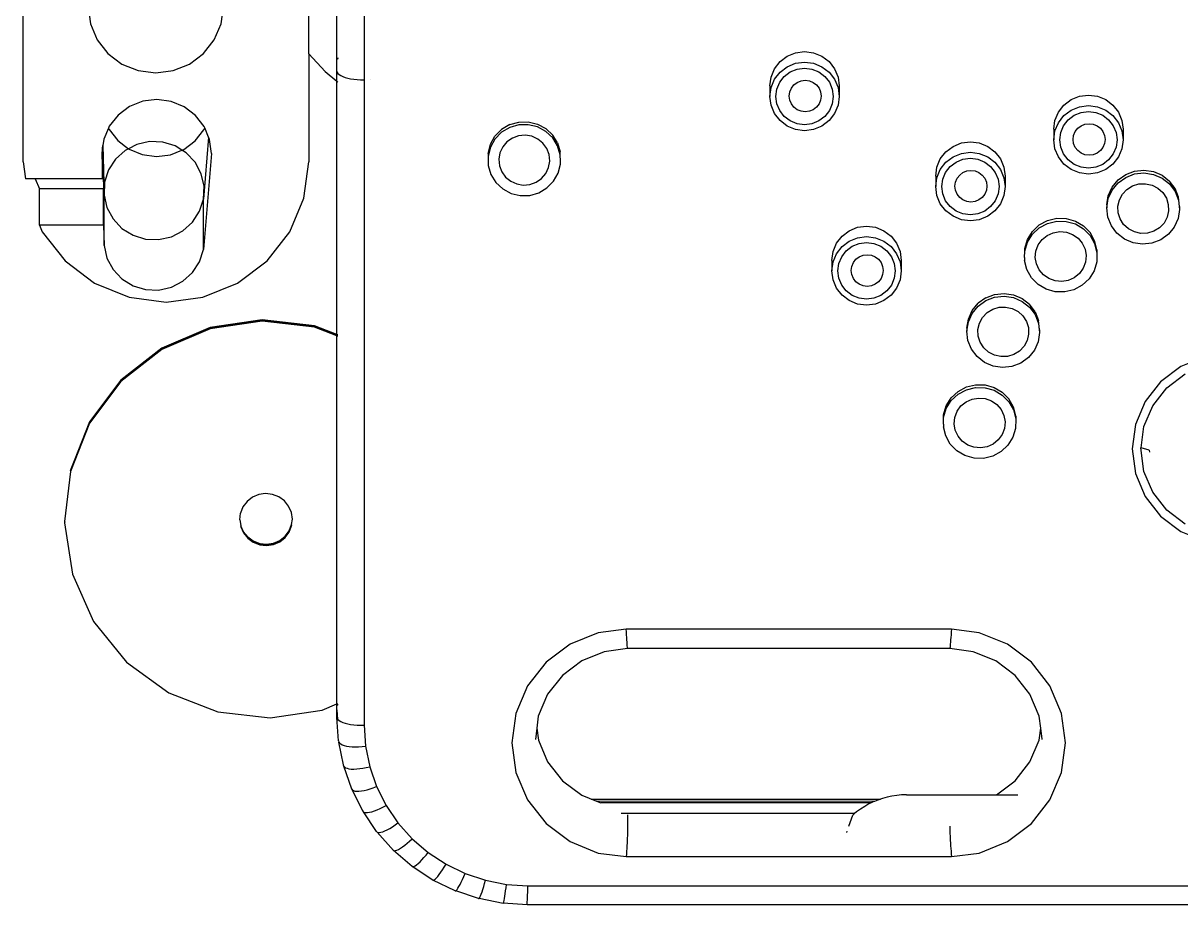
# Model space of a CAD drawing. Header units: centimetres. Extents: x 127 to 455, y 35 to 178.
# Drawn here: x 127.27 to 154.33, y 52.3 to 72.92 of the extents above; entities that cross this region are included whole.
import ezdxf

# ---------------------------------------------------------------- set-up
doc = ezdxf.new("R2010")
doc.units = ezdxf.units.CM
doc.layers.add('Edges', color=7, linetype='Continuous')

# ---------------------------------------------------------------- blocks, each defined once
blk = doc.blocks.new('ultrasound machine pl')
at = {"layer": 'Edges'}
for p, q in [((135.243, 86.681), (135.243, 71.593)), ((127.274, 69.673), (127.274, 73.845)), ((133.952, 72.205), (133.952, 73.461)), ((134.608, 71.794), (134.608, 73.461)), ((128.794, 73.305), (128.848, 72.904)), ((131.899, 72.904), (131.953, 73.305)), ((128.848, 72.904), (129.005, 72.53)), ((131.741, 72.53), (131.899, 72.904)), ((129.005, 72.53), (129.256, 72.209)), ((131.49, 72.209), (131.741, 72.53)), ((145.329, 72.227), (145.539, 72.255)), ((145.539, 72.255), (145.749, 72.227)), ((129.256, 72.209), (129.584, 71.963)), ((131.163, 71.963), (131.49, 72.209)), ((133.952, 72.205), (134.334, 71.786)), ((133.952, 72.205), (133.952, 69.673)), ((134.632, 72.102), (134.614, 72.078)), ((134.632, 72.106), (134.632, 72.102)), ((144.837, 71.854), (144.966, 72.02)), ((144.966, 72.02), (145.134, 72.147)), ((145.134, 72.147), (145.329, 72.227)), ((145.134, 71.902), (145.329, 71.982)), ((145.329, 71.982), (145.539, 72.009)), ((145.539, 72.009), (145.749, 71.982)), ((145.749, 72.227), (145.945, 72.147)), ((145.749, 71.982), (145.945, 71.902)), ((145.945, 72.147), (146.112, 72.02)), ((146.112, 72.02), (146.241, 71.854)), ((129.584, 71.963), (129.965, 71.809)), ((129.965, 71.809), (130.373, 71.756)), ((130.373, 71.756), (130.782, 71.809)), ((130.782, 71.809), (131.163, 71.963)), ((134.334, 71.786), (134.608, 71.561)), ((134.608, 71.794), (134.614, 71.768)), ((134.608, 71.561), (134.608, 71.794)), ((134.614, 71.768), (134.632, 71.742)), ((134.632, 71.742), (134.659, 71.717)), ((134.659, 71.717), (134.697, 71.693)), ((144.756, 71.66), (144.837, 71.854)), ((144.837, 71.608), (144.966, 71.774)), ((144.966, 71.774), (145.134, 71.902)), ((145.066, 71.675), (145.204, 71.781)), ((145.204, 71.781), (145.366, 71.847)), ((145.366, 71.847), (145.539, 71.869)), ((145.539, 71.869), (145.712, 71.847)), ((145.712, 71.847), (145.874, 71.781)), ((145.874, 71.781), (146.012, 71.675)), ((145.945, 71.902), (146.112, 71.774)), ((146.112, 71.774), (146.241, 71.608)), ((146.241, 71.854), (146.322, 71.66)), ((134.608, 65.637), (134.608, 71.561)), ((134.615, 71.555), (134.632, 71.541)), ((134.697, 71.693), (134.743, 71.671)), ((134.743, 71.671), (134.798, 71.652)), ((134.798, 71.652), (134.86, 71.634)), ((134.86, 71.634), (134.929, 71.62)), ((134.929, 71.62), (135.003, 71.608)), ((135.003, 71.608), (135.081, 71.6)), ((135.081, 71.6), (135.161, 71.594)), ((135.161, 71.594), (135.243, 71.593)), ((135.243, 71.593), (135.243, 56.505)), ((135.388, 71.601), (135.388, 71.605)), ((144.728, 71.453), (144.756, 71.66)), ((144.728, 71.453), (144.728, 71.207)), ((144.756, 71.415), (144.837, 71.608)), ((144.893, 71.378), (144.959, 71.538)), ((144.959, 71.538), (145.066, 71.675)), ((145.23, 71.4), (145.29, 71.477)), ((145.29, 71.477), (145.367, 71.535)), ((145.367, 71.535), (145.457, 71.572)), ((145.457, 71.572), (145.554, 71.585)), ((145.554, 71.585), (145.651, 71.572)), ((145.651, 71.572), (145.741, 71.535)), ((145.741, 71.535), (145.818, 71.477)), ((145.818, 71.477), (145.878, 71.4)), ((146.012, 71.675), (146.119, 71.538)), ((146.119, 71.538), (146.186, 71.378)), ((146.241, 71.608), (146.322, 71.415)), ((146.322, 71.66), (146.35, 71.453)), ((146.35, 71.453), (146.35, 71.207)), ((144.728, 71.207), (144.756, 71.415)), ((144.756, 71), (144.728, 71.207)), ((144.87, 71.207), (144.893, 71.378)), ((144.893, 71.036), (144.87, 71.207)), ((145.18, 71.215), (145.193, 71.311)), ((145.193, 71.119), (145.18, 71.215)), ((145.193, 71.311), (145.23, 71.4)), ((145.878, 71.4), (145.915, 71.311)), ((145.915, 71.311), (145.928, 71.215)), ((145.928, 71.215), (145.915, 71.119)), ((146.186, 71.378), (146.209, 71.207)), ((146.209, 71.207), (146.186, 71.036)), ((146.322, 71.415), (146.35, 71.207)), ((146.35, 71.207), (146.322, 71)), ((151.769, 71.132), (151.964, 71.212)), ((151.964, 71.212), (152.174, 71.239)), ((152.174, 71.239), (152.384, 71.212)), ((152.384, 71.212), (152.579, 71.132)), ((129.759, 70.968), (129.493, 70.77)), ((130.068, 71.092), (129.759, 70.968)), ((130.4, 71.133), (130.068, 71.092)), ((130.731, 71.089), (130.4, 71.133)), ((131.039, 70.962), (130.731, 71.089)), ((131.303, 70.761), (131.039, 70.962)), ((144.837, 70.806), (144.756, 71)), ((144.959, 70.876), (144.893, 71.036)), ((145.23, 71.03), (145.193, 71.119)), ((145.29, 70.954), (145.23, 71.03)), ((145.367, 70.895), (145.29, 70.954)), ((145.818, 70.954), (145.741, 70.895)), ((145.878, 71.03), (145.818, 70.954)), ((145.915, 71.119), (145.878, 71.03)), ((146.186, 71.036), (146.119, 70.876)), ((146.322, 71), (146.241, 70.806)), ((151.472, 70.838), (151.601, 71.004)), ((151.601, 71.004), (151.769, 71.132)), ((151.769, 70.886), (151.964, 70.966)), ((151.964, 70.966), (152.174, 70.993)), ((152.174, 70.993), (152.384, 70.966)), ((152.384, 70.966), (152.579, 70.886)), ((152.579, 71.132), (152.747, 71.004)), ((152.747, 71.004), (152.876, 70.838)), ((129.493, 70.77), (129.288, 70.511)), ((131.505, 70.5), (131.303, 70.761)), ((144.966, 70.64), (144.837, 70.806)), ((145.066, 70.739), (144.959, 70.876)), ((145.134, 70.513), (144.966, 70.64)), ((145.204, 70.634), (145.066, 70.739)), ((145.366, 70.567), (145.204, 70.634)), ((145.457, 70.858), (145.367, 70.895)), ((145.554, 70.845), (145.457, 70.858)), ((145.651, 70.858), (145.554, 70.845)), ((145.741, 70.895), (145.651, 70.858)), ((145.874, 70.634), (145.712, 70.567)), ((146.012, 70.739), (145.874, 70.634)), ((146.112, 70.64), (145.945, 70.513)), ((146.119, 70.876), (146.012, 70.739)), ((146.241, 70.806), (146.112, 70.64)), ((151.363, 70.437), (151.391, 70.645)), ((151.391, 70.645), (151.472, 70.838)), ((151.472, 70.592), (151.601, 70.758)), ((151.594, 70.522), (151.701, 70.66)), ((151.601, 70.758), (151.769, 70.886)), ((151.701, 70.66), (151.839, 70.765)), ((151.839, 70.765), (152.001, 70.831)), ((152.001, 70.831), (152.174, 70.853)), ((152.174, 70.853), (152.347, 70.831)), ((152.347, 70.831), (152.509, 70.765)), ((152.509, 70.765), (152.647, 70.66)), ((152.579, 70.886), (152.747, 70.758)), ((152.647, 70.66), (152.754, 70.522)), ((152.747, 70.758), (152.876, 70.592)), ((152.876, 70.838), (152.957, 70.645)), ((152.957, 70.645), (152.985, 70.437)), ((129.269, 70.466), (129.159, 70.209)), ((129.288, 70.511), (129.269, 70.466)), ((129.269, 70.466), (129.281, 70.436)), ((129.281, 70.436), (129.484, 70.175)), ((131.294, 70.166), (131.498, 70.425)), ((131.498, 70.425), (131.518, 70.47)), ((131.518, 70.47), (131.505, 70.5)), ((131.608, 70.252), (131.518, 70.47)), ((138.302, 70.277), (138.456, 70.434)), ((138.456, 70.367), (138.302, 70.21)), ((138.646, 70.546), (138.456, 70.434)), ((138.646, 70.48), (138.456, 70.367)), ((138.646, 70.546), (138.859, 70.607)), ((138.859, 70.54), (138.646, 70.48)), ((138.859, 70.607), (139.081, 70.611)), ((139.081, 70.545), (138.859, 70.54)), ((139.081, 70.611), (139.296, 70.559)), ((139.296, 70.493), (139.081, 70.545)), ((139.296, 70.559), (139.491, 70.455)), ((139.491, 70.388), (139.296, 70.493)), ((139.491, 70.455), (139.651, 70.304)), ((139.651, 70.237), (139.491, 70.388)), ((145.329, 70.432), (145.134, 70.513)), ((145.539, 70.405), (145.329, 70.432)), ((145.539, 70.545), (145.366, 70.567)), ((145.712, 70.567), (145.539, 70.545)), ((145.749, 70.432), (145.539, 70.405)), ((145.945, 70.513), (145.749, 70.432)), ((151.363, 70.437), (151.363, 70.191)), ((151.363, 70.191), (151.391, 70.399)), ((151.391, 70.399), (151.472, 70.592)), ((151.505, 70.191), (151.527, 70.363)), ((151.527, 70.363), (151.594, 70.522)), ((151.828, 70.295), (151.865, 70.384)), ((151.865, 70.384), (151.924, 70.461)), ((151.924, 70.461), (152.002, 70.52)), ((152.002, 70.52), (152.092, 70.556)), ((152.092, 70.556), (152.189, 70.569)), ((152.189, 70.569), (152.285, 70.556)), ((152.285, 70.556), (152.375, 70.52)), ((152.375, 70.52), (152.453, 70.461)), ((152.453, 70.461), (152.512, 70.384)), ((152.512, 70.384), (152.55, 70.295)), ((152.754, 70.522), (152.82, 70.363)), ((152.82, 70.363), (152.843, 70.191)), ((152.876, 70.592), (152.957, 70.399)), ((152.957, 70.399), (152.985, 70.191)), ((152.985, 70.437), (152.985, 70.191)), ((129.159, 70.209), (129.138, 70.06)), ((129.484, 70.175), (129.735, 69.983)), ((130.229, 70.149), (129.93, 70.084)), ((130.535, 70.137), (130.229, 70.149)), ((130.827, 70.048), (130.535, 70.137)), ((131.028, 69.968), (131.294, 70.166)), ((131.608, 70.252), (131.491, 68.807)), ((131.631, 70.197), (131.608, 70.252)), ((131.673, 69.872), (131.631, 70.197)), ((138.195, 70.086), (138.302, 70.277)), ((138.302, 70.21), (138.195, 70.019)), ((138.583, 70.144), (138.484, 70.027)), ((138.71, 70.232), (138.583, 70.144)), ((138.855, 70.285), (138.71, 70.232)), ((139.01, 70.299), (138.855, 70.285)), ((139.163, 70.274), (139.01, 70.299)), ((139.304, 70.21), (139.163, 70.274)), ((139.424, 70.113), (139.304, 70.21)), ((139.513, 69.989), (139.424, 70.113)), ((139.766, 70.118), (139.651, 70.304)), ((139.766, 70.051), (139.651, 70.237)), ((139.766, 70.118), (139.827, 69.909)), ((149.009, 70.039), (149.205, 70.119)), ((149.205, 70.119), (149.415, 70.146)), ((149.415, 70.146), (149.624, 70.119)), ((149.624, 70.119), (149.82, 70.039)), ((151.391, 69.984), (151.363, 70.191)), ((151.527, 70.02), (151.505, 70.191)), ((151.815, 70.199), (151.828, 70.295)), ((151.828, 70.104), (151.815, 70.199)), ((151.865, 70.014), (151.828, 70.104)), ((152.55, 70.104), (152.512, 70.014)), ((152.55, 70.295), (152.562, 70.199)), ((152.562, 70.199), (152.55, 70.104)), ((152.843, 70.191), (152.82, 70.02)), ((152.985, 70.191), (152.957, 69.984)), ((129.128, 69.99), (129.113, 69.885)), ((129.113, 69.885), (129.128, 69.279)), ((129.128, 69.99), (129.138, 70.06)), ((129.128, 69.279), (129.128, 69.99)), ((129.128, 69.99), (129.155, 69.046)), ((129.138, 70.06), (129.166, 68.9)), ((129.659, 69.944), (129.434, 69.741)), ((129.735, 69.983), (129.659, 69.944)), ((129.93, 70.084), (129.735, 69.983)), ((129.735, 69.983), (129.748, 69.974)), ((129.748, 69.974), (130.056, 69.847)), ((130.056, 69.847), (130.387, 69.803)), ((130.387, 69.803), (130.718, 69.844)), ((130.718, 69.844), (130.984, 69.95)), ((130.984, 69.95), (130.827, 70.048)), ((130.984, 69.95), (131.028, 69.968)), ((131.086, 69.887), (130.984, 69.95)), ((131.294, 69.666), (131.086, 69.887)), ((131.673, 69.872), (131.491, 67.627)), ((138.142, 69.875), (138.195, 70.086)), ((138.195, 70.019), (138.142, 69.808)), ((138.142, 69.875), (138.142, 69.808)), ((138.419, 69.889), (138.393, 69.739)), ((138.484, 70.027), (138.419, 69.889)), ((139.567, 69.846), (139.513, 69.989)), ((139.582, 69.694), (139.567, 69.846)), ((139.827, 69.842), (139.766, 70.051)), ((139.827, 69.842), (139.827, 69.909)), ((139.832, 69.691), (139.827, 69.842)), ((148.712, 69.745), (148.841, 69.911)), ((148.841, 69.911), (149.009, 70.039)), ((149.009, 69.793), (149.205, 69.873)), ((149.205, 69.873), (149.415, 69.9)), ((149.415, 69.9), (149.624, 69.873)), ((149.624, 69.873), (149.82, 69.793)), ((149.82, 70.039), (149.988, 69.911)), ((149.988, 69.911), (150.117, 69.745)), ((151.472, 69.79), (151.391, 69.984)), ((151.594, 69.86), (151.527, 70.02)), ((151.701, 69.723), (151.594, 69.86)), ((151.924, 69.938), (151.865, 70.014)), ((152.002, 69.879), (151.924, 69.938)), ((152.092, 69.842), (152.002, 69.879)), ((152.189, 69.83), (152.092, 69.842)), ((152.285, 69.842), (152.189, 69.83)), ((152.375, 69.879), (152.285, 69.842)), ((152.453, 69.938), (152.375, 69.879)), ((152.512, 70.014), (152.453, 69.938)), ((152.754, 69.86), (152.647, 69.723)), ((152.82, 70.02), (152.754, 69.86)), ((152.957, 69.984), (152.876, 69.79)), ((127.274, 69.673), (127.327, 69.279)), ((129.434, 69.741), (129.27, 69.487)), ((131.436, 69.4), (131.294, 69.666)), ((133.838, 68.826), (133.952, 69.673)), ((138.142, 69.808), (138.147, 69.591)), ((138.147, 69.591), (138.209, 69.382)), ((138.393, 69.739), (138.407, 69.587)), ((138.407, 69.587), (138.461, 69.444)), ((139.556, 69.544), (139.582, 69.694)), ((139.779, 69.413), (139.832, 69.625)), ((139.831, 69.686), (139.832, 69.691)), ((139.832, 69.625), (139.831, 69.686)), ((148.604, 69.344), (148.631, 69.552)), ((148.631, 69.552), (148.712, 69.745)), ((148.712, 69.499), (148.841, 69.666)), ((148.835, 69.43), (148.941, 69.567)), ((148.841, 69.666), (149.009, 69.793)), ((148.941, 69.567), (149.08, 69.672)), ((149.08, 69.672), (149.241, 69.738)), ((149.241, 69.738), (149.415, 69.761)), ((149.415, 69.761), (149.588, 69.738)), ((149.588, 69.738), (149.749, 69.672)), ((149.749, 69.672), (149.888, 69.567)), ((149.82, 69.793), (149.988, 69.666)), ((149.888, 69.567), (149.994, 69.43)), ((149.988, 69.666), (150.117, 69.499)), ((150.117, 69.745), (150.198, 69.552)), ((150.198, 69.552), (150.225, 69.344)), ((151.601, 69.624), (151.472, 69.79)), ((151.769, 69.497), (151.601, 69.624)), ((151.839, 69.618), (151.701, 69.723)), ((152.001, 69.552), (151.839, 69.618)), ((152.174, 69.529), (152.001, 69.552)), ((152.347, 69.552), (152.174, 69.529)), ((152.509, 69.618), (152.347, 69.552)), ((152.647, 69.723), (152.509, 69.618)), ((152.747, 69.624), (152.579, 69.497)), ((152.876, 69.79), (152.747, 69.624)), ((127.556, 69.279), (127.327, 69.279)), ((127.556, 69.279), (127.655, 69.046)), ((129.128, 69.279), (127.556, 69.279)), ((129.27, 69.487), (129.179, 69.2)), ((131.503, 69.107), (131.436, 69.4)), ((138.209, 69.382), (138.324, 69.196)), ((138.461, 69.444), (138.551, 69.32)), ((138.551, 69.32), (138.67, 69.223)), ((139.265, 69.2), (139.392, 69.288)), ((139.392, 69.288), (139.491, 69.406)), ((139.491, 69.406), (139.556, 69.544)), ((139.672, 69.223), (139.779, 69.413)), ((148.604, 69.344), (148.604, 69.098)), ((148.604, 69.098), (148.631, 69.306)), ((148.631, 69.306), (148.712, 69.499)), ((148.768, 69.27), (148.835, 69.43)), ((149.068, 69.202), (149.106, 69.291)), ((149.106, 69.291), (149.165, 69.368)), ((149.165, 69.368), (149.242, 69.427)), ((149.242, 69.427), (149.332, 69.464)), ((149.332, 69.464), (149.429, 69.476)), ((149.429, 69.476), (149.526, 69.464)), ((149.526, 69.464), (149.616, 69.427)), ((149.616, 69.427), (149.694, 69.368)), ((149.694, 69.368), (149.753, 69.291)), ((149.753, 69.291), (149.79, 69.202)), ((149.994, 69.43), (150.061, 69.27)), ((150.117, 69.499), (150.198, 69.306)), ((150.198, 69.306), (150.225, 69.098)), ((150.225, 69.344), (150.225, 69.098)), ((151.964, 69.417), (151.769, 69.497)), ((152.174, 69.389), (151.964, 69.417)), ((152.384, 69.417), (152.174, 69.389)), ((152.579, 69.497), (152.384, 69.417)), ((152.867, 69.252), (153.045, 69.381)), ((152.867, 69.185), (153.045, 69.314)), ((153.045, 69.381), (153.252, 69.46)), ((153.045, 69.314), (153.252, 69.393)), ((153.252, 69.46), (153.473, 69.484)), ((153.252, 69.393), (153.473, 69.417)), ((153.473, 69.484), (153.692, 69.451)), ((153.473, 69.417), (153.692, 69.384)), ((153.692, 69.451), (153.895, 69.363)), ((153.692, 69.384), (153.895, 69.297)), ((153.895, 69.363), (154.068, 69.227)), ((153.895, 69.297), (154.068, 69.161)), ((129.155, 69.046), (127.655, 69.046)), ((127.655, 68.192), (127.655, 69.046)), ((129.155, 68.192), (129.155, 69.046)), ((129.179, 69.2), (129.166, 68.9)), ((131.491, 68.807), (131.503, 69.107)), ((138.324, 69.196), (138.484, 69.045)), ((138.484, 69.045), (138.678, 68.94)), ((138.67, 69.223), (138.811, 69.159)), ((138.811, 69.159), (138.964, 69.133)), ((138.964, 69.133), (139.119, 69.148)), ((139.119, 69.148), (139.265, 69.2)), ((139.329, 68.953), (139.518, 69.066)), ((139.518, 69.066), (139.672, 69.223)), ((148.631, 68.891), (148.604, 69.098)), ((148.745, 69.098), (148.768, 69.27)), ((148.768, 68.927), (148.745, 69.098)), ((149.055, 69.106), (149.068, 69.202)), ((149.068, 69.011), (149.055, 69.106)), ((149.106, 68.922), (149.068, 69.011)), ((149.79, 69.011), (149.753, 68.922)), ((149.79, 69.202), (149.803, 69.106)), ((149.803, 69.106), (149.79, 69.011)), ((150.061, 69.27), (150.084, 69.098)), ((150.084, 69.098), (150.061, 68.927)), ((150.225, 69.098), (150.198, 68.891)), ((152.639, 68.883), (152.728, 69.082)), ((152.639, 68.816), (152.728, 69.015)), ((152.728, 69.082), (152.867, 69.252)), ((152.728, 69.015), (152.867, 69.185)), ((152.97, 68.921), (153.075, 69.033)), ((153.075, 69.033), (153.207, 69.114)), ((153.207, 69.114), (153.355, 69.159)), ((153.355, 69.159), (153.51, 69.165)), ((153.51, 69.165), (153.662, 69.131)), ((153.662, 69.131), (153.799, 69.06)), ((153.799, 69.06), (153.913, 68.956)), ((154.2, 69.052), (154.068, 69.227)), ((154.068, 69.161), (154.2, 68.985)), ((154.28, 68.849), (154.2, 69.052)), ((129.166, 67.72), (129.166, 68.9)), ((129.166, 68.9), (129.233, 68.607)), ((131.399, 68.52), (131.491, 68.807)), ((131.491, 67.627), (131.491, 68.807)), ((133.504, 68.036), (133.838, 68.826)), ((138.678, 68.94), (138.894, 68.888)), ((138.894, 68.888), (139.116, 68.893)), ((139.116, 68.893), (139.329, 68.953)), ((148.712, 68.697), (148.631, 68.891)), ((148.835, 68.767), (148.768, 68.927)), ((148.941, 68.63), (148.835, 68.767)), ((149.165, 68.845), (149.106, 68.922)), ((149.242, 68.786), (149.165, 68.845)), ((149.332, 68.749), (149.242, 68.786)), ((149.429, 68.737), (149.332, 68.749)), ((149.526, 68.749), (149.429, 68.737)), ((149.616, 68.786), (149.526, 68.749)), ((149.694, 68.845), (149.616, 68.786)), ((149.753, 68.922), (149.694, 68.845)), ((149.994, 68.767), (149.888, 68.63)), ((150.061, 68.927), (149.994, 68.767)), ((150.198, 68.891), (150.117, 68.697)), ((152.605, 68.668), (152.639, 68.883)), ((152.605, 68.601), (152.639, 68.816)), ((152.863, 68.638), (152.897, 68.786)), ((152.897, 68.786), (152.97, 68.921)), ((153.913, 68.956), (153.996, 68.827)), ((153.996, 68.827), (154.041, 68.682)), ((154.2, 68.985), (154.28, 68.783)), ((154.305, 68.633), (154.28, 68.849)), ((154.28, 68.783), (154.305, 68.566)), ((129.233, 68.607), (129.375, 68.341)), ((131.236, 68.267), (131.399, 68.52)), ((148.841, 68.531), (148.712, 68.697)), ((149.009, 68.404), (148.841, 68.531)), ((149.08, 68.525), (148.941, 68.63)), ((149.241, 68.459), (149.08, 68.525)), ((149.749, 68.525), (149.588, 68.459)), ((149.888, 68.63), (149.749, 68.525)), ((149.988, 68.531), (149.82, 68.404)), ((150.117, 68.697), (149.988, 68.531)), ((152.605, 68.668), (152.605, 68.601)), ((152.63, 68.385), (152.605, 68.601)), ((152.869, 68.485), (152.863, 68.638)), ((152.914, 68.34), (152.869, 68.485)), ((154.047, 68.53), (154.013, 68.381)), ((154.041, 68.682), (154.047, 68.53)), ((154.305, 68.566), (154.271, 68.351)), ((154.305, 68.633), (154.305, 68.566)), ((129.375, 68.341), (129.583, 68.12)), ((131.01, 68.063), (131.236, 68.267)), ((149.205, 68.324), (149.009, 68.404)), ((149.415, 68.296), (149.205, 68.324)), ((149.415, 68.436), (149.241, 68.459)), ((149.588, 68.459), (149.415, 68.436)), ((149.624, 68.324), (149.415, 68.296)), ((149.82, 68.404), (149.624, 68.324)), ((150.864, 68.049), (151.024, 68.2)), ((151.024, 68.2), (151.218, 68.305)), ((151.024, 68.133), (151.218, 68.238)), ((151.218, 68.305), (151.434, 68.357)), ((151.218, 68.238), (151.434, 68.29)), ((151.434, 68.357), (151.656, 68.352)), ((151.434, 68.29), (151.656, 68.285)), ((151.656, 68.352), (151.869, 68.291)), ((151.656, 68.285), (151.869, 68.225)), ((151.869, 68.291), (152.058, 68.179)), ((151.869, 68.225), (152.058, 68.112)), ((152.71, 68.182), (152.63, 68.385)), ((152.997, 68.211), (152.914, 68.34)), ((153.111, 68.108), (152.997, 68.211)), ((153.941, 68.246), (153.835, 68.135)), ((154.013, 68.381), (153.941, 68.246)), ((154.271, 68.351), (154.182, 68.152)), ((129.155, 68.192), (127.655, 68.192)), ((127.655, 68.192), (127.721, 68.036)), ((127.721, 68.036), (128.252, 67.358)), ((129.155, 68.192), (129.166, 67.72)), ((129.583, 68.12), (129.842, 67.959)), ((129.842, 67.959), (130.134, 67.87)), ((130.44, 67.858), (130.739, 67.924)), ((130.739, 67.924), (131.01, 68.063)), ((132.974, 67.358), (133.504, 68.036)), ((146.286, 67.774), (146.415, 67.94)), ((146.415, 67.94), (146.583, 68.067)), ((146.583, 68.067), (146.779, 68.148)), ((146.779, 68.148), (146.988, 68.175)), ((146.779, 67.902), (146.988, 67.929)), ((146.988, 68.175), (147.198, 68.148)), ((146.988, 67.929), (147.198, 67.902)), ((147.198, 68.148), (147.394, 68.067)), ((147.394, 68.067), (147.562, 67.94)), ((147.562, 67.94), (147.69, 67.774)), ((150.749, 67.863), (150.864, 68.049)), ((150.749, 67.796), (150.864, 67.982)), ((150.864, 67.982), (151.024, 68.133)), ((151.091, 67.858), (151.21, 67.955)), ((151.21, 67.955), (151.351, 68.019)), ((151.351, 68.019), (151.504, 68.045)), ((151.504, 68.045), (151.659, 68.03)), ((151.659, 68.03), (151.805, 67.978)), ((151.805, 67.978), (151.932, 67.89)), ((152.212, 68.022), (152.058, 68.179)), ((152.058, 68.112), (152.212, 67.955)), ((152.319, 67.831), (152.212, 68.022)), ((152.212, 67.955), (152.319, 67.765)), ((152.842, 68.007), (152.71, 68.182)), ((153.015, 67.871), (152.842, 68.007)), ((153.249, 68.037), (153.111, 68.108)), ((153.4, 68.003), (153.249, 68.037)), ((153.555, 68.009), (153.4, 68.003)), ((153.704, 68.054), (153.555, 68.009)), ((153.835, 68.135), (153.704, 68.054)), ((154.043, 67.982), (153.865, 67.853)), ((154.182, 68.152), (154.043, 67.982)), ((129.166, 67.72), (129.233, 67.427)), ((130.134, 67.87), (130.44, 67.858)), ((146.205, 67.58), (146.286, 67.774)), ((146.286, 67.528), (146.415, 67.694)), ((146.415, 67.694), (146.583, 67.822)), ((146.515, 67.595), (146.654, 67.701)), ((146.583, 67.822), (146.779, 67.902)), ((146.654, 67.701), (146.815, 67.767)), ((146.815, 67.767), (146.988, 67.789)), ((146.988, 67.789), (147.162, 67.767)), ((147.162, 67.767), (147.323, 67.701)), ((147.198, 67.902), (147.394, 67.822)), ((147.323, 67.701), (147.462, 67.595)), ((147.394, 67.822), (147.562, 67.694)), ((147.562, 67.694), (147.69, 67.528)), ((147.69, 67.774), (147.771, 67.58)), ((150.687, 67.654), (150.749, 67.863)), ((150.687, 67.587), (150.749, 67.796)), ((150.687, 67.587), (150.687, 67.654)), ((150.947, 67.591), (151.001, 67.734)), ((151.001, 67.734), (151.091, 67.858)), ((151.932, 67.89), (152.031, 67.772)), ((152.031, 67.772), (152.096, 67.634)), ((152.372, 67.62), (152.319, 67.831)), ((152.319, 67.765), (152.372, 67.553)), ((153.218, 67.783), (153.015, 67.871)), ((153.438, 67.75), (153.218, 67.783)), ((153.658, 67.774), (153.438, 67.75)), ((153.865, 67.853), (153.658, 67.774)), ((129.233, 67.427), (129.375, 67.161)), ((131.399, 67.341), (131.491, 67.627)), ((146.178, 67.373), (146.205, 67.58)), ((146.205, 67.335), (146.286, 67.528)), ((146.342, 67.299), (146.409, 67.458)), ((146.409, 67.458), (146.515, 67.595)), ((146.679, 67.32), (146.739, 67.397)), ((146.739, 67.397), (146.816, 67.455)), ((146.816, 67.455), (146.906, 67.492)), ((146.906, 67.492), (147.003, 67.505)), ((147.003, 67.505), (147.1, 67.492)), ((147.1, 67.492), (147.19, 67.455)), ((147.19, 67.455), (147.267, 67.397)), ((147.267, 67.397), (147.327, 67.32)), ((147.462, 67.595), (147.568, 67.458)), ((147.568, 67.458), (147.635, 67.299)), ((147.69, 67.528), (147.771, 67.335)), ((147.771, 67.58), (147.799, 67.373)), ((150.682, 67.436), (150.687, 67.587)), ((150.682, 67.436), (150.682, 67.37)), ((150.933, 67.439), (150.947, 67.591)), ((150.959, 67.289), (150.933, 67.439)), ((152.096, 67.634), (152.122, 67.484)), ((152.122, 67.484), (152.107, 67.332)), ((152.372, 67.553), (152.367, 67.336)), ((152.372, 67.62), (152.372, 67.553)), ((128.252, 67.358), (128.943, 66.837)), ((129.375, 67.161), (129.583, 66.94)), ((131.236, 67.087), (131.399, 67.341)), ((132.282, 66.837), (132.974, 67.358)), ((146.178, 67.373), (146.178, 67.127)), ((146.178, 67.127), (146.205, 67.335)), ((146.205, 66.92), (146.178, 67.127)), ((146.319, 67.127), (146.342, 67.299)), ((146.342, 66.956), (146.319, 67.127)), ((146.629, 67.135), (146.642, 67.231)), ((146.642, 67.039), (146.629, 67.135)), ((146.642, 67.231), (146.679, 67.32)), ((147.327, 67.32), (147.364, 67.231)), ((147.364, 67.231), (147.377, 67.135)), ((147.377, 67.135), (147.364, 67.039)), ((147.635, 67.299), (147.658, 67.127)), ((147.658, 67.127), (147.635, 66.956)), ((147.771, 67.335), (147.799, 67.127)), ((147.799, 67.127), (147.771, 66.92)), ((147.799, 67.373), (147.799, 67.127)), ((150.735, 67.159), (150.682, 67.37)), ((150.842, 66.968), (150.735, 67.159)), ((151.024, 67.151), (150.959, 67.289)), ((151.123, 67.034), (151.024, 67.151)), ((152.053, 67.189), (151.964, 67.065)), ((152.107, 67.332), (152.053, 67.189)), ((152.306, 67.127), (152.191, 66.941)), ((152.367, 67.336), (152.306, 67.127)), ((129.583, 66.94), (129.842, 66.78)), ((130.739, 66.744), (131.01, 66.883)), ((131.01, 66.883), (131.236, 67.087)), ((146.286, 66.726), (146.205, 66.92)), ((146.409, 66.796), (146.342, 66.956)), ((146.679, 66.95), (146.642, 67.039)), ((146.739, 66.874), (146.679, 66.95)), ((146.816, 66.815), (146.739, 66.874)), ((147.267, 66.874), (147.19, 66.815)), ((147.327, 66.95), (147.267, 66.874)), ((147.364, 67.039), (147.327, 66.95)), ((147.635, 66.956), (147.568, 66.796)), ((147.771, 66.92), (147.69, 66.726)), ((150.996, 66.811), (150.842, 66.968)), ((151.25, 66.946), (151.123, 67.034)), ((151.395, 66.893), (151.25, 66.946)), ((151.55, 66.879), (151.395, 66.893)), ((151.703, 66.904), (151.55, 66.879)), ((151.844, 66.968), (151.703, 66.904)), ((151.964, 67.065), (151.844, 66.968)), ((152.191, 66.941), (152.031, 66.79)), ((128.943, 66.837), (129.749, 66.51)), ((129.842, 66.78), (130.134, 66.69)), ((130.134, 66.69), (130.44, 66.678)), ((130.44, 66.678), (130.739, 66.744)), ((131.477, 66.51), (132.282, 66.837)), ((146.415, 66.56), (146.286, 66.726)), ((146.515, 66.659), (146.409, 66.796)), ((146.654, 66.554), (146.515, 66.659)), ((146.906, 66.778), (146.816, 66.815)), ((147.003, 66.765), (146.906, 66.778)), ((147.1, 66.778), (147.003, 66.765)), ((147.19, 66.815), (147.1, 66.778)), ((147.462, 66.659), (147.323, 66.554)), ((147.568, 66.796), (147.462, 66.659)), ((147.69, 66.726), (147.562, 66.56)), ((149.774, 66.498), (149.981, 66.577)), ((149.981, 66.577), (150.202, 66.601)), ((150.202, 66.601), (150.421, 66.569)), ((151.186, 66.698), (150.996, 66.811)), ((151.399, 66.638), (151.186, 66.698)), ((151.621, 66.633), (151.399, 66.638)), ((151.836, 66.685), (151.621, 66.633)), ((152.031, 66.79), (151.836, 66.685)), ((129.749, 66.51), (130.613, 66.399)), ((130.613, 66.399), (131.477, 66.51)), ((146.583, 66.433), (146.415, 66.56)), ((146.779, 66.352), (146.583, 66.433)), ((146.815, 66.488), (146.654, 66.554)), ((146.988, 66.325), (146.779, 66.352)), ((146.988, 66.465), (146.815, 66.488)), ((147.162, 66.488), (146.988, 66.465)), ((147.198, 66.352), (146.988, 66.325)), ((147.323, 66.554), (147.162, 66.488)), ((147.394, 66.433), (147.198, 66.352)), ((147.562, 66.56), (147.394, 66.433)), ((149.457, 66.2), (149.596, 66.369)), ((149.457, 66.133), (149.596, 66.303)), ((149.774, 66.498), (149.596, 66.369)), ((149.596, 66.303), (149.774, 66.432)), ((149.774, 66.432), (149.981, 66.511)), ((149.981, 66.511), (150.202, 66.535)), ((150.202, 66.535), (150.421, 66.502)), ((150.421, 66.569), (150.624, 66.481)), ((150.421, 66.502), (150.624, 66.414)), ((150.624, 66.481), (150.797, 66.345)), ((150.624, 66.414), (150.797, 66.278)), ((150.929, 66.17), (150.797, 66.345)), ((149.368, 66), (149.457, 66.2)), ((149.368, 65.934), (149.457, 66.133)), ((149.626, 65.904), (149.699, 66.039)), ((149.699, 66.039), (149.804, 66.15)), ((149.804, 66.15), (149.936, 66.231)), ((149.936, 66.231), (150.084, 66.276)), ((150.084, 66.276), (150.239, 66.282)), ((150.239, 66.282), (150.391, 66.249)), ((150.391, 66.249), (150.528, 66.178)), ((150.528, 66.178), (150.642, 66.074)), ((150.642, 66.074), (150.725, 65.945)), ((150.797, 66.278), (150.929, 66.103)), ((150.929, 66.17), (151.009, 65.967)), ((150.929, 66.103), (151.009, 65.9)), ((131.643, 65.803), (130.516, 65.322)), ((131.643, 65.772), (130.517, 65.291)), ((130.52, 65.313), (131.646, 65.795)), ((132.858, 65.981), (131.643, 65.803)), ((132.859, 65.95), (131.643, 65.772)), ((131.646, 65.795), (132.861, 65.973)), ((134.08, 65.843), (132.858, 65.981)), ((134.08, 65.812), (132.859, 65.95)), ((132.861, 65.973), (134.083, 65.834)), ((134.608, 65.637), (134.08, 65.843)), ((134.608, 65.606), (134.08, 65.812)), ((134.083, 65.834), (134.608, 65.63)), ((149.334, 65.785), (149.368, 66)), ((149.334, 65.719), (149.368, 65.934)), ((149.334, 65.785), (149.334, 65.719)), ((149.592, 65.755), (149.626, 65.904)), ((150.725, 65.945), (150.771, 65.8)), ((150.771, 65.8), (150.776, 65.647)), ((151.034, 65.751), (151.009, 65.967)), ((151.009, 65.9), (151.034, 65.684)), ((134.608, 65.63), (134.608, 65.637)), ((134.608, 65.606), (134.608, 65.63)), ((134.609, 57), (134.608, 65.606)), ((134.632, 65.628), (134.615, 65.634)), ((134.615, 65.627), (134.632, 65.621)), ((134.632, 65.597), (134.615, 65.604)), ((149.359, 65.502), (149.334, 65.719)), ((149.439, 65.3), (149.359, 65.502)), ((149.598, 65.603), (149.592, 65.755)), ((149.644, 65.458), (149.598, 65.603)), ((150.742, 65.499), (150.67, 65.364)), ((150.776, 65.647), (150.742, 65.499)), ((151.034, 65.684), (151, 65.469)), ((151.034, 65.751), (151.034, 65.684)), ((130.516, 65.322), (129.556, 64.569)), ((130.517, 65.291), (129.557, 64.538)), ((129.559, 64.56), (130.52, 65.313)), ((149.571, 65.124), (149.439, 65.3)), ((149.726, 65.329), (149.644, 65.458)), ((149.84, 65.225), (149.726, 65.329)), ((149.978, 65.154), (149.84, 65.225)), ((150.564, 65.253), (150.433, 65.171)), ((150.67, 65.364), (150.564, 65.253)), ((150.911, 65.27), (150.773, 65.1)), ((151, 65.469), (150.911, 65.27)), ((149.744, 64.988), (149.571, 65.124)), ((149.947, 64.901), (149.744, 64.988)), ((150.129, 65.121), (149.978, 65.154)), ((150.284, 65.126), (150.129, 65.121)), ((150.433, 65.171), (150.284, 65.126)), ((150.594, 64.971), (150.387, 64.892)), ((150.773, 65.1), (150.594, 64.971)), ((154.88, 65.112), (154.332, 64.889)), ((150.167, 64.868), (149.947, 64.901)), ((150.387, 64.892), (150.167, 64.868)), ((154.332, 64.889), (153.862, 64.536)), ((154.007, 64.394), (154.434, 64.716)), ((129.556, 64.569), (128.827, 63.596)), ((129.557, 64.538), (128.828, 63.565)), ((128.83, 63.588), (129.559, 64.56)), ((149.127, 64.309), (149.321, 64.414)), ((149.321, 64.414), (149.537, 64.466)), ((149.537, 64.466), (149.758, 64.462)), ((149.758, 64.462), (149.971, 64.401)), ((153.862, 64.536), (153.501, 64.075)), ((148.852, 63.973), (148.967, 64.159)), ((148.967, 64.159), (149.127, 64.309)), ((148.967, 64.092), (149.127, 64.243)), ((149.127, 64.243), (149.321, 64.348)), ((149.321, 64.348), (149.537, 64.4)), ((149.454, 64.129), (149.607, 64.154)), ((149.537, 64.4), (149.758, 64.395)), ((149.607, 64.154), (149.762, 64.14)), ((149.758, 64.395), (149.971, 64.335)), ((149.762, 64.14), (149.908, 64.087)), ((149.971, 64.401), (150.161, 64.289)), ((149.971, 64.335), (150.161, 64.222)), ((150.315, 64.132), (150.161, 64.289)), ((150.161, 64.222), (150.315, 64.065)), ((153.678, 63.975), (154.007, 64.394)), ((148.79, 63.764), (148.852, 63.973)), ((148.79, 63.697), (148.852, 63.906)), ((148.852, 63.906), (148.967, 64.092)), ((149.104, 63.843), (149.194, 63.968)), ((149.194, 63.968), (149.313, 64.065)), ((149.313, 64.065), (149.454, 64.129)), ((149.908, 64.087), (150.034, 63.999)), ((150.034, 63.999), (150.134, 63.882)), ((150.134, 63.882), (150.198, 63.744)), ((150.422, 63.941), (150.315, 64.132)), ((150.315, 64.065), (150.422, 63.874)), ((150.475, 63.73), (150.422, 63.941)), ((150.422, 63.874), (150.475, 63.663)), ((153.501, 64.075), (153.275, 63.538)), ((153.472, 63.486), (153.678, 63.975)), ((128.827, 63.596), (128.379, 62.47)), ((148.785, 63.546), (148.79, 63.697)), ((148.79, 63.697), (148.79, 63.764)), ((149.036, 63.549), (149.05, 63.701)), ((149.05, 63.701), (149.104, 63.843)), ((150.198, 63.744), (150.225, 63.594)), ((150.225, 63.594), (150.21, 63.442)), ((150.475, 63.663), (150.47, 63.445)), ((150.475, 63.73), (150.475, 63.663)), ((128.828, 63.565), (128.38, 62.439)), ((128.383, 62.461), (128.83, 63.588)), ((148.785, 63.546), (148.785, 63.48)), ((148.838, 63.268), (148.785, 63.48)), ((149.062, 63.399), (149.036, 63.549)), ((149.127, 63.26), (149.062, 63.399)), ((150.21, 63.442), (150.156, 63.299)), ((150.47, 63.445), (150.408, 63.237)), ((153.275, 63.538), (153.197, 62.962)), ((153.405, 62.989), (153.472, 63.486)), ((148.945, 63.078), (148.838, 63.268)), ((149.099, 62.921), (148.945, 63.078)), ((149.226, 63.143), (149.127, 63.26)), ((149.353, 63.055), (149.226, 63.143)), ((149.498, 63.002), (149.353, 63.055)), ((149.947, 63.078), (149.806, 63.014)), ((150.067, 63.175), (149.947, 63.078)), ((150.156, 63.299), (150.067, 63.175)), ((150.408, 63.237), (150.294, 63.05)), ((149.289, 62.808), (149.099, 62.921)), ((149.502, 62.747), (149.289, 62.808)), ((149.653, 62.988), (149.498, 63.002)), ((149.806, 63.014), (149.653, 62.988)), ((149.939, 62.795), (149.724, 62.743)), ((150.133, 62.9), (149.939, 62.795)), ((150.294, 63.05), (150.133, 62.9)), ((153.197, 62.962), (153.275, 62.386)), ((153.398, 62.988), (153.405, 62.989)), ((153.472, 62.438), (153.398, 62.988)), ((153.405, 62.989), (153.405, 62.986)), ((153.596, 62.938), (153.405, 62.989)), ((153.596, 62.938), (153.603, 62.886)), ((149.724, 62.743), (149.502, 62.747)), ((128.38, 62.439), (128.243, 61.267)), ((128.379, 62.47), (128.383, 62.461)), ((128.383, 62.461), (128.38, 62.439)), ((153.275, 62.386), (153.501, 61.849)), ((153.678, 61.949), (153.472, 62.438)), ((132.507, 61.734), (132.412, 61.607)), ((132.633, 61.832), (132.507, 61.734)), ((132.78, 61.896), (132.633, 61.832)), ((132.939, 61.919), (132.78, 61.896)), ((133.099, 61.901), (132.939, 61.919)), ((133.249, 61.842), (133.099, 61.901)), ((133.379, 61.748), (133.249, 61.842)), ((133.479, 61.624), (133.379, 61.748)), ((153.501, 61.849), (153.862, 61.388)), ((154.007, 61.53), (153.678, 61.949)), ((132.335, 61.302), (132.353, 61.459)), ((132.412, 61.607), (132.353, 61.459)), ((133.544, 61.478), (133.479, 61.624)), ((133.568, 61.322), (133.544, 61.478)), ((154.434, 61.208), (154.007, 61.53)), ((128.243, 61.267), (128.246, 61.258)), ((128.246, 61.258), (128.244, 61.236)), ((128.244, 61.236), (128.428, 60.038)), ((132.335, 61.302), (132.359, 61.176)), ((132.359, 61.176), (132.362, 61.167)), ((132.362, 61.167), (132.36, 61.145)), ((132.427, 61.022), (132.362, 61.167)), ((133.491, 61.048), (133.549, 61.195)), ((133.491, 61.017), (133.55, 61.164)), ((133.494, 61.039), (133.552, 61.187)), ((133.549, 61.195), (133.568, 61.322)), ((133.552, 61.187), (133.549, 61.195)), ((133.55, 61.164), (133.552, 61.187)), ((153.862, 61.388), (154.332, 61.035)), ((132.36, 61.145), (132.424, 61)), ((132.424, 61), (132.525, 60.875)), ((132.524, 60.906), (132.427, 61.022)), ((132.524, 60.906), (132.653, 60.812)), ((132.527, 60.898), (132.524, 60.906)), ((132.527, 60.898), (132.657, 60.803)), ((133.27, 60.822), (133.395, 60.92)), ((133.27, 60.791), (133.396, 60.889)), ((133.273, 60.813), (133.398, 60.912)), ((133.395, 60.92), (133.491, 61.048)), ((133.396, 60.889), (133.491, 61.017)), ((133.398, 60.912), (133.494, 61.039)), ((154.332, 61.035), (154.88, 60.812)), ((132.525, 60.875), (132.654, 60.781)), ((132.653, 60.812), (132.803, 60.754)), ((132.654, 60.781), (132.804, 60.723)), ((132.657, 60.803), (132.806, 60.745)), ((132.803, 60.754), (132.963, 60.736)), ((132.804, 60.723), (132.964, 60.705)), ((132.806, 60.745), (132.966, 60.727)), ((132.963, 60.736), (133.122, 60.759)), ((132.964, 60.705), (133.123, 60.728)), ((132.966, 60.727), (133.125, 60.75)), ((133.122, 60.759), (133.27, 60.822)), ((133.123, 60.728), (133.27, 60.791)), ((133.125, 60.75), (133.273, 60.813)), ((128.428, 60.038), (128.921, 58.927)), ((128.921, 58.927), (129.688, 57.978)), ((141.369, 58.75), (140.716, 58.665)), ((148.971, 58.75), (141.369, 58.75)), ((141.373, 58.684), (141.369, 58.75)), ((148.971, 58.75), (148.966, 58.684)), ((149.623, 58.665), (148.971, 58.75)), ((140.716, 58.665), (140.06, 58.399)), ((141.377, 58.62), (141.373, 58.684)), ((141.381, 58.557), (141.377, 58.62)), ((141.385, 58.499), (141.381, 58.557)), ((141.389, 58.446), (141.385, 58.499)), ((148.954, 58.499), (148.95, 58.446)), ((148.958, 58.557), (148.954, 58.499)), ((148.962, 58.62), (148.958, 58.557)), ((148.966, 58.684), (148.962, 58.62)), ((150.279, 58.399), (149.623, 58.665)), ((140.06, 58.399), (139.497, 57.975)), ((140.856, 58.222), (140.33, 58.008)), ((141.403, 58.295), (140.856, 58.222)), ((141.393, 58.399), (141.389, 58.446)), ((141.396, 58.359), (141.393, 58.399)), ((141.399, 58.328), (141.396, 58.359)), ((141.401, 58.307), (141.399, 58.328)), ((141.404, 58.3), (141.401, 58.307)), ((141.404, 58.3), (141.403, 58.295)), ((148.936, 58.295), (141.403, 58.295)), ((141.404, 58.307), (141.404, 58.3)), ((148.935, 58.3), (148.935, 58.307)), ((148.938, 58.307), (148.935, 58.3)), ((148.936, 58.295), (148.935, 58.3)), ((149.483, 58.222), (148.936, 58.295)), ((148.94, 58.328), (148.938, 58.307)), ((148.943, 58.359), (148.94, 58.328)), ((148.946, 58.399), (148.943, 58.359)), ((148.95, 58.446), (148.946, 58.399)), ((150.009, 58.008), (149.483, 58.222)), ((150.842, 57.975), (150.279, 58.399)), ((129.688, 57.978), (130.678, 57.257)), ((139.497, 57.975), (139.065, 57.423)), ((140.33, 58.008), (139.879, 57.669)), ((150.46, 57.669), (150.009, 58.008)), ((151.275, 57.423), (150.842, 57.975)), ((139.879, 57.669), (139.533, 57.226)), ((150.806, 57.226), (150.46, 57.669)), ((139.065, 57.423), (138.793, 56.78)), ((151.546, 56.78), (151.275, 57.423)), ((130.678, 57.257), (131.823, 56.812)), ((139.533, 57.226), (139.315, 56.711)), ((151.024, 56.711), (150.806, 57.226)), ((133.045, 56.673), (134.26, 56.851)), ((134.26, 56.851), (134.609, 57)), ((134.609, 56.686), (134.609, 57)), ((134.616, 57.003), (134.633, 57.01)), ((134.617, 56.97), (134.616, 56.961)), ((134.631, 56.638), (134.616, 56.862)), ((134.633, 56.995), (134.617, 56.97)), ((131.823, 56.812), (133.045, 56.673)), ((134.646, 56.135), (134.609, 56.686)), ((134.609, 56.686), (134.616, 56.66)), ((134.616, 56.66), (134.631, 56.638)), ((134.631, 56.638), (134.633, 56.634)), ((134.633, 56.634), (134.66, 56.61)), ((134.66, 56.61), (134.697, 56.588)), ((134.697, 56.588), (134.744, 56.567)), ((134.744, 56.567), (134.798, 56.549)), ((138.793, 56.78), (138.7, 56.09)), ((139.315, 56.711), (139.281, 56.437)), ((151.058, 56.437), (151.024, 56.711)), ((151.639, 56.09), (151.546, 56.78)), ((134.798, 56.549), (134.86, 56.534)), ((134.86, 56.534), (134.929, 56.522)), ((134.929, 56.522), (135.003, 56.512)), ((135.003, 56.512), (135.081, 56.506)), ((135.081, 56.506), (135.161, 56.504)), ((135.161, 56.504), (135.243, 56.505)), ((135.243, 56.505), (135.276, 56.015)), ((139.281, 56.437), (139.246, 56.171)), ((139.281, 56.437), (139.32, 56.151)), ((151.019, 56.152), (151.058, 56.437)), ((151.093, 56.177), (151.058, 56.437)), ((134.646, 56.135), (134.652, 56.109)), ((134.652, 56.109), (134.669, 56.086)), ((134.76, 55.58), (134.652, 56.109)), ((134.669, 56.086), (134.697, 56.064)), ((134.697, 56.064), (134.734, 56.045)), ((134.734, 56.045), (134.78, 56.029)), ((134.78, 56.029), (134.834, 56.016)), ((134.834, 56.016), (134.896, 56.007)), ((138.7, 56.09), (138.793, 55.4)), ((139.32, 56.151), (139.533, 55.647)), ((150.806, 55.647), (151.019, 56.152)), ((151.093, 56.171), (151.093, 56.177)), ((151.546, 55.4), (151.639, 56.09)), ((134.896, 56.007), (134.964, 56.001)), ((134.964, 56.001), (135.037, 55.999)), ((135.037, 55.999), (135.115, 56.001)), ((135.115, 56.001), (135.195, 56.006)), ((135.195, 56.006), (135.276, 56.015)), ((135.276, 56.015), (135.374, 55.533)), ((134.76, 55.58), (134.76, 55.573)), ((134.763, 55.563), (134.76, 55.573)), ((134.763, 55.563), (134.766, 55.549)), ((134.954, 55.007), (134.766, 55.549)), ((134.766, 55.549), (134.783, 55.527)), ((134.783, 55.527), (134.809, 55.509)), ((134.809, 55.509), (134.845, 55.495)), ((134.845, 55.495), (134.89, 55.485)), ((134.89, 55.485), (134.943, 55.479)), ((134.943, 55.479), (135.003, 55.477)), ((135.003, 55.477), (135.07, 55.48)), ((135.07, 55.48), (135.141, 55.487)), ((135.141, 55.487), (135.216, 55.498)), ((135.216, 55.498), (135.295, 55.514)), ((135.295, 55.514), (135.374, 55.533)), ((135.374, 55.533), (135.535, 55.068)), ((139.533, 55.647), (139.879, 55.205)), ((150.46, 55.205), (150.806, 55.647)), ((138.793, 55.4), (139.065, 54.756)), ((139.879, 55.205), (140.33, 54.865)), ((150.022, 54.875), (150.46, 55.205)), ((151.275, 54.756), (151.546, 55.4)), ((135.212, 54.494), (134.954, 55.007)), ((134.954, 55.007), (134.97, 54.988)), ((134.97, 54.988), (134.995, 54.973)), ((135.206, 54.517), (134.97, 54.988)), ((134.995, 54.973), (135.029, 54.963)), ((135.029, 54.963), (135.072, 54.959)), ((135.072, 54.959), (135.123, 54.959)), ((135.123, 54.959), (135.18, 54.965)), ((135.18, 54.965), (135.244, 54.977)), ((135.244, 54.977), (135.312, 54.993)), ((135.312, 54.993), (135.384, 55.014)), ((135.384, 55.014), (135.459, 55.039)), ((135.459, 55.039), (135.535, 55.068)), ((135.535, 55.068), (135.756, 54.627)), ((139.065, 54.756), (139.497, 54.204)), ((140.33, 54.865), (140.673, 54.726)), ((140.552, 54.775), (147.315, 54.775)), ((147.172, 54.721), (140.673, 54.726)), ((140.673, 54.726), (140.774, 54.685)), ((147.095, 54.685), (140.774, 54.685)), ((147.095, 54.685), (147.043, 54.661)), ((147.146, 54.71), (147.095, 54.685)), ((147.172, 54.721), (147.146, 54.71)), ((147.251, 54.754), (147.172, 54.721)), ((147.359, 54.79), (147.251, 54.754)), ((147.469, 54.821), (147.359, 54.79)), ((147.58, 54.845), (147.469, 54.821)), ((147.693, 54.862), (147.58, 54.845)), ((147.807, 54.872), (147.693, 54.862)), ((147.92, 54.875), (147.807, 54.872)), ((147.92, 54.875), (150.022, 54.875)), ((150.022, 54.875), (150.523, 54.875)), ((150.842, 54.204), (151.275, 54.756)), ((135.206, 54.517), (135.212, 54.494)), ((135.212, 54.494), (135.226, 54.477)), ((135.226, 54.477), (135.25, 54.465)), ((135.536, 54.019), (135.226, 54.477)), ((135.25, 54.465), (135.282, 54.46)), ((135.282, 54.46), (135.323, 54.46)), ((135.323, 54.46), (135.37, 54.468)), ((135.37, 54.468), (135.424, 54.481)), ((135.424, 54.481), (135.484, 54.5)), ((135.484, 54.5), (135.548, 54.524)), ((135.548, 54.524), (135.615, 54.554)), ((135.615, 54.554), (135.685, 54.589)), ((135.685, 54.589), (135.756, 54.627)), ((135.756, 54.627), (136.035, 54.219)), ((146.708, 54.437), (141.252, 54.437)), ((141.404, 54.41), (141.404, 54.041)), ((146.576, 54.14), (146.668, 54.403)), ((146.708, 54.437), (146.668, 54.403)), ((146.756, 54.476), (146.708, 54.437)), ((146.848, 54.543), (146.756, 54.476)), ((146.944, 54.605), (146.848, 54.543)), ((147.043, 54.661), (146.944, 54.605)), ((135.843, 54.09), (135.905, 54.129)), ((135.905, 54.129), (135.97, 54.172)), ((135.97, 54.172), (136.035, 54.219)), ((136.035, 54.219), (136.365, 53.85)), ((139.497, 54.204), (140.06, 53.78)), ((148.935, 54.14), (148.935, 54.041)), ((150.279, 53.78), (150.842, 54.204)), ((135.536, 54.019), (135.549, 54.003)), ((135.932, 53.575), (135.549, 54.003)), ((135.549, 54.003), (135.571, 53.994)), ((135.571, 53.994), (135.601, 53.993)), ((135.601, 53.993), (135.637, 53.999)), ((135.637, 53.999), (135.681, 54.012)), ((135.681, 54.012), (135.73, 54.031)), ((135.73, 54.031), (135.785, 54.058)), ((135.785, 54.058), (135.843, 54.09)), ((141.396, 53.866), (141.393, 53.809)), ((141.399, 53.917), (141.396, 53.866)), ((141.401, 53.96), (141.399, 53.917)), ((141.403, 53.996), (141.401, 53.96)), ((141.404, 54.023), (141.403, 53.996)), ((141.404, 54.041), (141.404, 54.023)), ((146.526, 53.996), (146.535, 54.023)), ((148.935, 54.041), (148.935, 54.023)), ((148.935, 54.023), (148.936, 53.996)), ((148.936, 53.996), (148.938, 53.96)), ((148.938, 53.96), (148.94, 53.917)), ((148.94, 53.917), (148.943, 53.866)), ((148.943, 53.866), (148.946, 53.809)), ((135.978, 53.571), (136.011, 53.581)), ((136.011, 53.581), (136.05, 53.599)), ((136.05, 53.599), (136.094, 53.625)), ((136.094, 53.625), (136.142, 53.658)), ((136.142, 53.658), (136.195, 53.698)), ((136.195, 53.698), (136.25, 53.744)), ((136.25, 53.744), (136.307, 53.794)), ((136.307, 53.794), (136.365, 53.85)), ((136.365, 53.85), (136.742, 53.526)), ((140.06, 53.78), (140.716, 53.514)), ((141.381, 53.619), (141.377, 53.554)), ((141.385, 53.685), (141.381, 53.619)), ((141.389, 53.749), (141.385, 53.685)), ((141.393, 53.809), (141.389, 53.749)), ((148.946, 53.809), (148.95, 53.749)), ((148.95, 53.749), (148.954, 53.685)), ((148.954, 53.685), (148.958, 53.619)), ((148.958, 53.619), (148.962, 53.554)), ((149.623, 53.514), (150.279, 53.78)), ((136.369, 53.199), (135.932, 53.575)), ((135.932, 53.575), (135.952, 53.569)), ((135.952, 53.569), (135.978, 53.571)), ((136.55, 53.308), (136.595, 53.354)), ((136.595, 53.354), (136.642, 53.406)), ((136.642, 53.406), (136.692, 53.464)), ((136.692, 53.464), (136.742, 53.526)), ((136.742, 53.526), (137.158, 53.253)), ((140.716, 53.514), (141.369, 53.43)), ((141.373, 53.49), (141.369, 53.43)), ((141.369, 53.43), (148.971, 53.43)), ((141.377, 53.554), (141.373, 53.49)), ((148.962, 53.554), (148.966, 53.49)), ((148.966, 53.49), (148.971, 53.43)), ((148.971, 53.43), (149.623, 53.514)), ((136.852, 52.883), (136.369, 53.199)), ((136.369, 53.199), (136.386, 53.195)), ((136.386, 53.195), (136.408, 53.201)), ((136.408, 53.201), (136.437, 53.215)), ((136.437, 53.215), (136.47, 53.238)), ((136.47, 53.238), (136.508, 53.269)), ((136.508, 53.269), (136.55, 53.308)), ((137, 53.012), (137.037, 53.064)), ((137.037, 53.064), (137.077, 53.121)), ((137.077, 53.121), (137.117, 53.185)), ((137.117, 53.185), (137.158, 53.253)), ((137.158, 53.253), (137.607, 53.036)), ((137.373, 52.631), (136.852, 52.883)), ((136.852, 52.883), (136.866, 52.881)), ((136.866, 52.881), (136.884, 52.889)), ((136.884, 52.889), (136.908, 52.906)), ((136.908, 52.906), (136.935, 52.933)), ((136.935, 52.933), (136.966, 52.969)), ((136.966, 52.969), (137, 53.012)), ((137.46, 52.73), (137.487, 52.777)), ((137.487, 52.777), (137.515, 52.833)), ((137.515, 52.833), (137.545, 52.895)), ((137.545, 52.895), (137.576, 52.963)), ((137.576, 52.963), (137.607, 53.036)), ((137.607, 53.036), (138.082, 52.878)), ((138.039, 52.73), (138.06, 52.802)), ((138.06, 52.802), (138.082, 52.878)), ((138.082, 52.878), (138.573, 52.782)), ((138.562, 52.704), (138.573, 52.782)), ((138.573, 52.782), (139.073, 52.75)), ((137.373, 52.631), (137.384, 52.631)), ((137.384, 52.631), (137.398, 52.641)), ((137.921, 52.452), (137.384, 52.631)), ((137.398, 52.641), (137.416, 52.661)), ((137.416, 52.661), (137.437, 52.691)), ((137.437, 52.691), (137.46, 52.73)), ((137.952, 52.482), (137.966, 52.514)), ((137.966, 52.514), (137.982, 52.556)), ((137.982, 52.556), (138, 52.606)), ((138, 52.606), (138.019, 52.665)), ((138.019, 52.665), (138.039, 52.73)), ((138.523, 52.451), (138.532, 52.503)), ((138.532, 52.503), (138.541, 52.563)), ((138.541, 52.563), (138.552, 52.63)), ((138.552, 52.63), (138.562, 52.704)), ((139.062, 52.469), (139.065, 52.529)), ((139.065, 52.529), (139.067, 52.597)), ((139.067, 52.597), (139.07, 52.671)), ((139.07, 52.671), (139.073, 52.75)), ((139.073, 52.75), (173.596, 52.75)), ((137.921, 52.452), (137.923, 52.448)), ((137.923, 52.448), (137.93, 52.449)), ((137.93, 52.449), (137.94, 52.46)), ((138.493, 52.336), (137.93, 52.449)), ((137.94, 52.46), (137.952, 52.482)), ((138.493, 52.336), (138.496, 52.338)), ((138.496, 52.338), (138.501, 52.351)), ((139.053, 52.302), (138.496, 52.338)), ((138.501, 52.351), (138.507, 52.374)), ((138.507, 52.374), (138.515, 52.407)), ((138.515, 52.407), (138.523, 52.451)), ((139.053, 52.302), (139.055, 52.315)), ((173.615, 52.302), (139.053, 52.302)), ((139.055, 52.315), (139.056, 52.339)), ((139.056, 52.339), (139.058, 52.372)), ((139.058, 52.372), (139.06, 52.416)), ((139.06, 52.416), (139.062, 52.469))]:
    blk.add_line(p, q, dxfattribs=at)

msp = doc.modelspace()

# ---------------------------------------------------------------- block references
msp.add_blockref('ultrasound machine pl', (0, 0))

doc.saveas('drawing.dxf')
